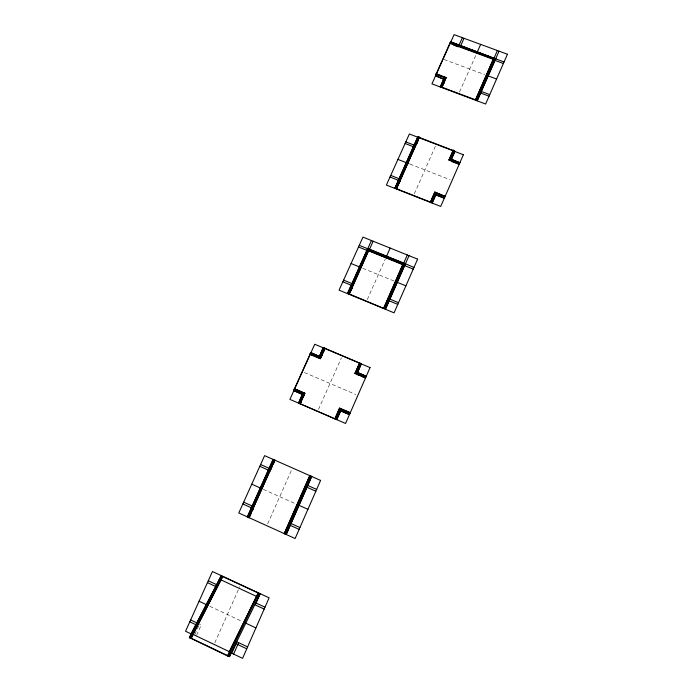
<?xml version="1.0" encoding="UTF-8"?>
<svg xmlns="http://www.w3.org/2000/svg" width="693" height="693" viewBox="0 0 693 693"><rect width="100%" height="100%" fill="white"/><g stroke="black" fill="none" stroke-linecap="round" stroke-linejoin="round"><path stroke-width="0.52" stroke-dasharray="3.46 2.6" d="M214.804 642.792L239.795 586.547M267.689 523.778L291.623 469.889M318.477 409.45L341.406 357.848M367.307 299.541L385.369 258.896M414.293 193.797L435.828 145.313M459.52 91.987L476.282 54.262M196.595 635.351L201.239 624.973L199.471 624.142M194.82 634.511L196.933 629.79M197.358 628.854L198.631 626.022M444.057 59.503L484.641 74.584M409.927 164.068L450.086 179.695M362.777 268.278L394.1 281.046M304.357 372.531L355.881 394.534M263.323 489.353L295.279 503.664M209.797 606.28L242.593 621.673"/><path stroke-width="1.04" d="M417.368 138.089L394.819 188.383L417.758 136.859L418.615 136.833L419.438 137.153L396.483 188.739L430.466 202.105L434.78 192.048L445.019 196.37L434.78 192.048M435.447 75.71L443.754 79.227L440.272 86.989L443.771 78.829L445.01 77.945L435.819 74.506L435.447 75.71L443.754 79.227M441.138 76.031L436.157 73.753L446.162 77.495L441.961 87.223L475.537 99.835L493.433 58.957L450.026 42.949L450.355 42.204L450.684 41.849L495.66 58.862M444.3 197.999L435.758 194.646L432.163 203.084L435.741 194.95L435.265 193.165L444.689 196.855L444.282 198.302L435.741 194.95M441.961 87.223L446.162 77.495M436.14 74.16L450.026 42.949M450.684 41.849L489.656 56.653M459.901 162.431L459.19 164.033L448.977 160.092L453.239 150.147L454.885 151.481L451.36 159.485L459.866 162.76L451.386 159.147L450.181 159.295L454.071 150.468M451.36 159.485L454.911 151.143M448.977 160.092L453.239 150.147M475.537 99.835L493.433 58.957M450.355 42.204L494.577 58.507L495.729 58.446L477.174 100.849L499.055 51.161M293.997 389.544L303.525 393.641L302.347 394.291L298.553 403.127L302.451 394.421L293.823 390.705L294.378 388.695L304.851 393.295L300.164 403.75L336.807 419.663L340.679 410.88L340.029 409.355L335.759 419.057M340.679 410.88L349.428 414.648L350.069 412.656L339.553 408.134L334.979 418.797L339.553 408.134M233.602 654.088L238.626 642.662M360.351 363.227L356.141 372.765L357.493 372.41L366.259 376.256L357.545 372.565L361.296 363.764L324.029 347.895L323.233 347.695L319.386 356.271L319.785 357.354L310.291 353.335L309.918 354.175L320.339 358.714L324.948 348.423M409.017 255.665L385.412 309.269L405.344 263.73L367.697 248.51L347.548 293.46L371.439 240.532M359.554 363.028L354.981 373.406L365.445 377.841L366.207 376.108M444.689 196.855L445.036 196.067M264.18 609.078L255.249 604.92L260.196 593.684L229.452 656.652L227.434 655.899L229.314 651.637L258.255 592.913L229.418 651.706L193.035 634.416L191.216 638.461L190.116 638.14L189.414 637.595L191.225 633.558L221.232 575.606L217.489 583.948M228.326 656.323L258.974 593.364L260.04 593.736M229.452 656.652L231.254 652.581L229.314 651.637M383.653 308.35L402.876 264.449L368.615 250.589L349.194 293.945L383.653 308.35L402.876 264.449M354.981 373.406L359.139 363.972M430.466 202.105L434.762 192.351M403.638 263.279L407.293 254.972M493.979 58.247L497.375 50.546M385.377 309.061L384.459 308.489L404.071 263.972L405.344 263.73L413.964 267.455M432.172 202.78L431.306 202.139L435.265 193.165M477.226 100.468L476.403 99.757L494.577 58.507M286.122 534.502L311.677 476.455L310.672 475.996L285.083 534.086L286.244 534.511L311.677 476.455M336.729 419.551L340.601 410.767L349.359 414.535M361.296 363.764L357.545 372.565M386.244 256.93L390.176 248.077M477.156 52.287L480.665 44.404M221.041 575.64L221.751 576.1L220.244 579.469L190.116 638.14M298.44 403.005L299.211 403.265L303.525 393.641M319.785 357.354L324.029 347.895M347.548 293.46L348.362 293.598L368.148 249.445L367.749 248.77M394.793 188.072L395.642 188.098L418.615 136.833M440.289 86.599L441.164 86.521L445.01 77.945M190.999 638.556L222.618 576.498L258.974 593.364M300.164 403.75L304.747 393.156M320.339 358.714L324.861 348.25M193.035 634.416L222.799 576.463M349.255 294.17L368.615 250.589M396.483 188.739L419.438 137.153M249.272 517.758L250.892 514.128M252.512 510.507L253.326 508.688M270.235 470.945L271.838 467.377M273.432 463.816L274.627 461.14M300.277 403.872L301.576 400.97M303.309 397.098L304.184 395.166M321.205 357.164L322.479 354.305M323.761 351.455L324.61 349.549M350.987 290.662L352.243 287.872M369.447 249.454L373.137 241.216M396.509 189.042L397.306 187.257M398.917 183.671L400.121 180.986M416.675 144.023L417.862 141.381M443.243 84.702L444.551 81.791M460.602 45.946L464.033 38.297M435.819 74.506L436.157 73.753M304.851 393.295L294.49 388.834L310.022 354.34M189.414 637.595L191.372 633.645M247.358 516.943L273.155 459.407L273.908 459.728L248.094 517.325L247.358 516.943L273.155 459.407M310.291 353.335L310.793 352.624L319.482 356.436L323.233 347.695M458.948 45.331L462.37 37.691M191.866 632.692L219.568 579.313M227.434 655.899L191.216 638.461M219.456 579.175L221.102 579.868M491.658 57.389L504.062 61.954M450 43.382L493.364 59.373M453.655 45.166L458.264 46.864M493.303 59.789L503.387 63.505M487.629 75.693L496.578 79.019M443.139 76.776L446.136 77.902M481.306 91.467L489.743 94.62M480.621 93.027L489.05 96.188M441.164 86.521L441.978 86.833M475.58 99.454L476.403 99.757M419.438 137.5L453.213 150.494M405.812 141.9L414.206 145.14M450.181 159.295L459.572 162.924M449.003 159.762L459.225 163.704M405.102 143.494L413.487 146.734M451.602 161.452L459.156 164.371M397.938 159.407L408.922 163.678M390.731 175.416L399.151 178.716M390.012 177.018L398.432 180.319M395.642 188.098L396.465 188.427M430.474 201.81L431.306 202.139M359.26 245.339L404.365 263.574M368.148 249.445L404.071 263.972M368.659 250.849L402.884 264.691M358.515 246.985L367.004 250.416M404.625 265.636L413.227 269.118M351.082 263.513L359.849 267.091M397.046 282.25L405.899 285.854M343.598 280.137L352.113 283.636M389.873 299.142L398.51 302.685M342.844 281.808L351.368 285.308M389.128 300.823L397.773 304.374M348.362 293.598L349.194 293.945M383.619 308.142L384.459 308.489M310.793 352.624L319.482 356.436M356.141 372.765L365.765 376.845M309.918 354.175L320.253 358.55M354.929 373.25L365.402 377.694M311.079 354.911L312.985 355.726M356.782 374.298L358.723 375.112M361.625 376.342L365.497 377.988M339.631 408.255L350.069 412.656M340.029 409.355L349.688 413.513M293.711 390.575L302.451 394.421M299.211 403.265L300.06 403.629M260.603 464.527L269.291 468.381M307.822 485.498L316.649 489.414M259.797 466.302L268.494 470.166M307.034 487.3L315.852 491.216M251.758 484.173L260.429 488.063M298.189 504.972L307.917 509.32M243.659 502.156L252.391 506.098M291.077 523.544L299.93 527.538M242.853 503.958L251.576 507.9M290.272 525.372L299.125 529.365M191.225 633.558L192.888 634.329M221.751 576.1L222.618 576.498M256.601 596.361L258.472 597.305M221.214 579.998L256.687 596.482M208.272 580.777L217.074 584.875M256.072 603.04L265.003 607.198M207.441 582.631L216.242 586.737M199.064 601.238L206.869 604.902M245.443 623.016L255.916 627.936M190.636 619.958L196.821 622.886M247.592 646.907L236.841 641.822L231.809 653.23L242.576 658.35L269.109 597.825L212.439 571.526L185.559 631.254L191.744 634.19M189.795 621.838L196.864 625.181M236.001 643.719L246.76 648.813M189.639 637.499L229.643 656.54M320.59 480.414L295.114 538.53L238.782 513.002L264.605 455.639L320.59 480.414M370.053 367.602L345.564 423.449L289.917 399.393L314.735 344.248L370.053 367.602M417.61 259.13L394.066 312.838L339.085 290.168L362.959 237.11L417.61 259.13M463.374 154.747L440.713 206.445L386.391 185.066L409.381 133.983L463.374 154.747M507.441 54.236L485.62 104.028L431.947 83.862L454.088 34.65L507.441 54.236M309.814 475.615L284.217 533.697L309.814 475.615M274.757 460.1L248.943 517.714L274.757 460.1"/></g></svg>
